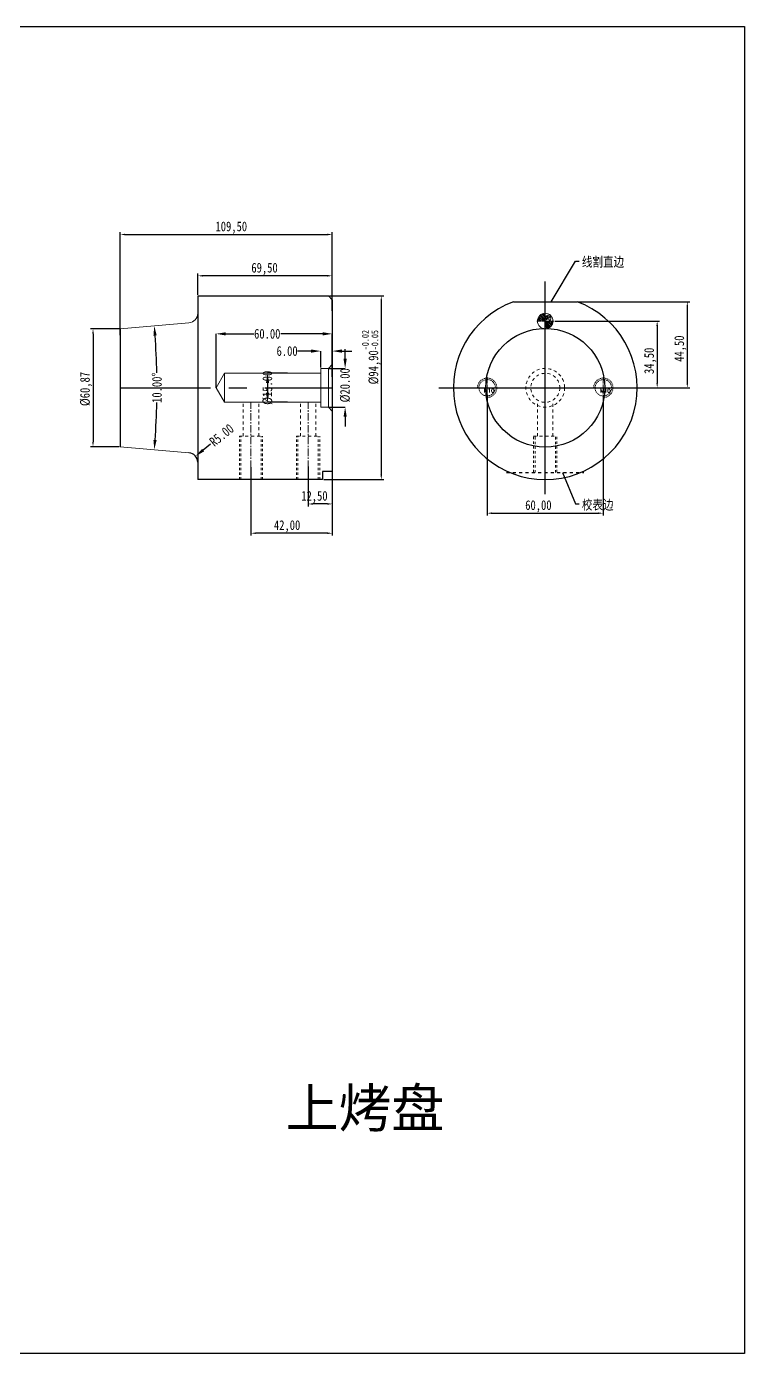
# Model space of a CAD drawing. Header units: millimetres. Extents: x 564 to 2602, y -1989 to 1042.
# Drawn here: x 1075 to 1446, y 356 to 1042 of the extents above; entities that cross this region are included whole.
import ezdxf

# ---------------------------------------------------------------- set-up
doc = ezdxf.new("R2010")
doc.units = ezdxf.units.MM
doc.header["$LTSCALE"] = 16.335
doc.header["$PDMODE"] = 3
doc.header["$PDSIZE"] = 0.3125
for name, pattern in [('CENTER', [0.6, 0.375, -0.075, 0.075, -0.075]), ('HIDDEN', [0.2, 0.1, -0.1]), ('HIDDENX2', [0.75, 0.5, -0.25])]:
    doc.linetypes.add(name, pattern=pattern)
doc.layers.get('0').update_dxf_attribs({"linetype": 'CONTINUOUS'})
doc.layers.get('Defpoints').update_dxf_attribs({"linetype": 'CONTINUOUS'})
for name, color, linetype, lineweight in [('cool', 153, 'HIDDEN', 9), ('dim', 82, 'CONTINUOUS', 9), ('epin', 13, 'CONTINUOUS', 9), ('screw', 33, 'CONTINUOUS', 13), ('虚线', 6, 'HIDDENX2', 13)]:
    doc.layers.add(name, color=color, linetype=linetype, lineweight=lineweight)
doc.layers.add('DEFAULT_2', color=8, linetype='HIDDEN')
doc.styles.get("Standard").update_dxf_attribs({"font": 'txt', "width": 0.8})
doc.styles.add('TXT', font='txt.shx', dxfattribs={"bigfont": 'gbcbig.shx'})
doc.styles.add('TXT05', font='txt.shx', dxfattribs={"width": 0.5, "bigfont": 'gbcbig.shx'})
doc.dimstyles.new('mold', dxfattribs={"dimtxt": 5, "dimasz": 2.5, "dimexe": 1.25, "dimexo": 0.625, "dimtad": 1, "dimzin": 1, "dimtxsty": 'Standard', "dimcen": 0, "dimclrd": 3, "dimclre": 3, "dimclrt": 2, "dimadec": 0, "dimazin": 0, "dimtfac": 1, "dimtofl": 0, "dimtmove": 0, "dimatfit": 3, "dimfxl": 0, "dimarcsym": 0})
doc.dimstyles.get("Standard").update_dxf_attribs({"dimtxt": 0.15625, "dimasz": 0.1875, "dimexe": 0.125, "dimexo": 0.0625, "dimtad": 0, "dimtih": 1, "dimtoh": 1, "dimdsep": 46, "dimtxsty": 'Standard', "dimcen": 0.09, "dimadec": 0, "dimazin": 0, "dimtp": 0.01, "dimtm": 0.01, "dimtfac": 1, "dimtofl": 0, "dimtmove": 0, "dimatfit": 3, "dimfxl": 0, "dimtolj": 1, "dimarcsym": 0})
doc.dimstyles.new('STANDARD$0', dxfattribs={"dimscale": 2, "dimtxt": 3, "dimasz": 3, "dimexe": 1.25, "dimexo": 0.625, "dimgap": 0.5, "dimtad": 0, "dimdsep": 46, "dimlunit": 6, "dimtxsty": 'Standard', "dimblk": 'CLOSEDBLANK', "dimcen": 0, "dimclrt": 2, "dimazin": 2, "dimtfac": 2, "dimtmove": 1, "dimatfit": 3, "dimfxl": 0, "dimtolj": 1, "dimtzin": 0, "dimarcsym": 0})

# ---------------------------------------------------------------- blocks, each defined once
blk = doc.blocks.new('*D85')
at = {"color": 3, "lineweight": -2}
for p, q in [((1313.27, 851.7), (1313.27, 789.26)), ((1373.27, 851.45), (1373.27, 789.26)), ((1315.77, 790.51), (1370.77, 790.51))]:
    blk.add_line(p, q, dxfattribs=at)
at = {"color": 3}
for points in [[(1315.77, 790.93), (1315.77, 790.1), (1313.27, 790.51)], [(1370.77, 790.93), (1370.77, 790.1), (1373.27, 790.51)]]:
    blk.add_solid(points, dxfattribs=at)
at = {"layer": 'Defpoints', "color": 0}
for p in [(1313.27, 852.32), (1373.27, 852.07), (1373.27, 790.51)]:
    blk.add_point(p, dxfattribs=at)
at = {"color": 2, "insert": (1339.74, 794.05), "char_height": 5, "attachment_point": 5}
blk.add_mtext('60,00', dxfattribs=at)
blk = doc.blocks.new('*D109')
at = {"color": 3, "lineweight": -2}
for p, q in [((1348.3, 889.82), (1402.34, 889.82)), ((1401.09, 887.32), (1401.09, 857.82)), ((1364.05, 855.32), (1402.34, 855.32))]:
    blk.add_line(p, q, dxfattribs=at)
at = {"color": 3}
for points in [[(1400.67, 887.32), (1401.5, 887.32), (1401.09, 889.82)], [(1400.67, 857.82), (1401.5, 857.82), (1401.09, 855.32)]]:
    blk.add_solid(points, dxfattribs=at)
at = {"layer": 'Defpoints', "color": 0}
for p in [(1347.67, 889.82), (1363.42, 855.32), (1401.09, 855.32)]:
    blk.add_point(p, dxfattribs=at)
at = {"color": 2, "insert": (1397.54, 869.25), "char_height": 5, "attachment_point": 5, "rotation": 90}
blk.add_mtext('34,50', dxfattribs=at)
blk = doc.blocks.new('*D80')
at = {"color": 3, "lineweight": -2}
for p, q in [((1163.81, 903.4), (1163.81, 914.44)), ((1230.81, 913.19), (1166.31, 913.19)), ((1233.31, 902.95), (1233.31, 914.44))]:
    blk.add_line(p, q, dxfattribs=at)
at = {"color": 3}
for points in [[(1166.31, 913.61), (1166.31, 912.77), (1163.81, 913.19)], [(1230.81, 913.61), (1230.81, 912.77), (1233.31, 913.19)]]:
    blk.add_solid(points, dxfattribs=at)
at = {"layer": 'Defpoints', "color": 0}
for p in [(1163.81, 913.19), (1163.81, 902.77), (1233.31, 902.32)]:
    blk.add_point(p, dxfattribs=at)
at = {"color": 2, "insert": (1198.31, 916.73), "char_height": 5, "attachment_point": 5}
blk.add_mtext('69,50', dxfattribs=at)
blk = doc.blocks.new('*D81')
at = {"color": 3, "lineweight": -2}
for p, q in [((1231.93, 902.77), (1259.85, 902.77)), ((1258.6, 900.27), (1258.6, 810.37)), ((1228.93, 807.87), (1259.85, 807.87))]:
    blk.add_line(p, q, dxfattribs=at)
at = {"color": 3}
for points in [[(1258.18, 900.27), (1259.02, 900.27), (1258.6, 902.77)], [(1258.18, 810.37), (1259.02, 810.37), (1258.6, 807.87)]]:
    blk.add_solid(points, dxfattribs=at)
at = {"layer": 'Defpoints', "color": 0}
for p in [(1231.31, 902.77), (1228.31, 807.87), (1258.6, 807.87)]:
    blk.add_point(p, dxfattribs=at)
at = {"color": 2, "insert": (1253.47, 871.13), "char_height": 5, "attachment_point": 5, "rotation": 90}
blk.add_mtext('%%C94,90{\\H0.7x;\\S-0.02^ -0.05;}', dxfattribs=at)
blk = doc.blocks.new('*D82')
at = {"color": 4, "lineweight": -2}
for p, q in [((1222.31, 874.29), (1215.31, 874.29)), ((1227.31, 865.82), (1227.31, 874.29)), ((1233.31, 867.32), (1233.31, 874.29)), ((1238.31, 874.29), (1243.31, 874.29))]:
    blk.add_line(p, q, dxfattribs=at)
at = {"color": 4}
for points in [[(1222.31, 875.12), (1222.31, 873.45), (1227.31, 874.29)], [(1238.31, 875.12), (1238.31, 873.45), (1233.31, 874.29)]]:
    blk.add_solid(points, dxfattribs=at)
at = {"layer": 'Defpoints', "color": 0}
for p in [(1227.31, 874.29), (1227.31, 865.82), (1233.31, 867.32)]:
    blk.add_point(p, dxfattribs=at)
at = {"color": 6, "insert": (1209.97, 874.29), "char_height": 5, "attachment_point": 5}
blk.add_mtext('\\A1;6.00', dxfattribs=at)
blk = doc.blocks.new('*D83')
at = {"color": 4, "lineweight": -2}
for p, q in [((1210.1, 862.82), (1199.86, 862.82)), ((1199.86, 857.82), (1199.86, 852.82)), ((1210.1, 847.82), (1199.86, 847.82))]:
    blk.add_line(p, q, dxfattribs=at)
at = {"color": 4}
for points in [[(1199.03, 857.82), (1200.7, 857.82), (1199.86, 862.82)], [(1199.03, 852.82), (1200.7, 852.82), (1199.86, 847.82)]]:
    blk.add_solid(points, dxfattribs=at)
at = {"layer": 'Defpoints', "color": 0}
for p in [(1210.1, 862.82), (1199.86, 847.82), (1210.1, 847.82)]:
    blk.add_point(p, dxfattribs=at)
at = {"color": 6, "insert": (1199.86, 855.32), "char_height": 5, "attachment_point": 5, "rotation": 90}
blk.add_mtext('\\A1;%%c15.00', dxfattribs=at)
blk = doc.blocks.new('*D84')
at = {"color": 4, "lineweight": -2}
for p, q in [((1173.31, 855.32), (1173.31, 883.2)), ((1178.31, 883.2), (1192.72, 883.2)), ((1228.31, 883.2), (1206.72, 883.2)), ((1233.31, 861), (1233.31, 883.2))]:
    blk.add_line(p, q, dxfattribs=at)
at = {"color": 4}
for points in [[(1178.31, 884.03), (1178.31, 882.37), (1173.31, 883.2)], [(1228.31, 884.03), (1228.31, 882.37), (1233.31, 883.2)]]:
    blk.add_solid(points, dxfattribs=at)
at = {"layer": 'Defpoints', "color": 0}
for p in [(1173.31, 883.2), (1233.31, 861), (1173.31, 855.32)]:
    blk.add_point(p, dxfattribs=at)
at = {"color": 6, "insert": (1199.72, 883.2), "char_height": 5, "attachment_point": 5}
blk.add_mtext('\\A1;60.00', dxfattribs=at)
blk = doc.blocks.new('*D104')
at = {"color": 4, "lineweight": -2}
for p, q in [((1239.93, 870.32), (1239.93, 875.32)), ((1231.31, 865.32), (1239.93, 865.32)), ((1231.31, 845.32), (1239.93, 845.32)), ((1239.93, 840.32), (1239.93, 835.32))]:
    blk.add_line(p, q, dxfattribs=at)
at = {"color": 4}
for points in [[(1239.1, 870.32), (1240.77, 870.32), (1239.93, 865.32)], [(1239.1, 840.32), (1240.77, 840.32), (1239.93, 845.32)]]:
    blk.add_solid(points, dxfattribs=at)
at = {"layer": 'Defpoints', "color": 0}
for p in [(1231.31, 865.32), (1231.31, 845.32), (1239.93, 845.32)]:
    blk.add_point(p, dxfattribs=at)
at = {"color": 6, "insert": (1239.93, 856.61), "char_height": 5, "attachment_point": 5, "rotation": 90}
blk.add_mtext('\\A1;%%c20.00', dxfattribs=at)
blk = doc.blocks.new('*D105')
at = {"color": 3, "lineweight": -2}
for p, q in [((1233.31, 816.88), (1233.31, 794.04)), ((1220.81, 814.7), (1220.81, 794.04)), ((1230.81, 795.29), (1223.31, 795.29))]:
    blk.add_line(p, q, dxfattribs=at)
at = {"color": 3}
for points in [[(1223.31, 795.7), (1223.31, 794.87), (1220.81, 795.29)], [(1230.81, 795.7), (1230.81, 794.87), (1233.31, 795.29)]]:
    blk.add_solid(points, dxfattribs=at)
at = {"layer": 'Defpoints', "color": 0}
for p in [(1233.31, 817.5), (1220.81, 815.32), (1220.81, 795.29)]:
    blk.add_point(p, dxfattribs=at)
at = {"color": 2, "insert": (1224.07, 798.83), "char_height": 5, "attachment_point": 5}
blk.add_mtext('12,50', dxfattribs=at)
blk = doc.blocks.new('*D106')
at = {"color": 3, "lineweight": -2}
for p, q in [((1191.31, 814.25), (1191.31, 778.92)), ((1233.31, 814.75), (1233.31, 778.92)), ((1230.81, 780.17), (1193.81, 780.17))]:
    blk.add_line(p, q, dxfattribs=at)
at = {"color": 3}
for points in [[(1193.81, 780.58), (1193.81, 779.75), (1191.31, 780.17)], [(1230.81, 780.58), (1230.81, 779.75), (1233.31, 780.17)]]:
    blk.add_solid(points, dxfattribs=at)
at = {"layer": 'Defpoints', "color": 0}
for p in [(1191.31, 814.87), (1233.31, 815.37), (1191.31, 780.17)]:
    blk.add_point(p, dxfattribs=at)
at = {"color": 2, "insert": (1209.97, 783.71), "char_height": 5, "attachment_point": 5}
blk.add_mtext('42,00', dxfattribs=at)
blk = doc.blocks.new('*D107')
at = {"color": 3, "lineweight": -2}
for p, q in [((1360.37, 899.82), (1417.9, 899.82)), ((1416.65, 897.32), (1416.65, 857.82)), ((1383.82, 855.32), (1417.9, 855.32))]:
    blk.add_line(p, q, dxfattribs=at)
at = {"color": 3}
for points in [[(1416.23, 897.32), (1417.06, 897.32), (1416.65, 899.82)], [(1416.23, 857.82), (1417.06, 857.82), (1416.65, 855.32)]]:
    blk.add_solid(points, dxfattribs=at)
at = {"layer": 'Defpoints', "color": 0}
for p in [(1359.74, 899.82), (1383.19, 855.32), (1416.65, 855.32)]:
    blk.add_point(p, dxfattribs=at)
at = {"color": 2, "insert": (1413.11, 875.54), "char_height": 5, "attachment_point": 5, "rotation": 90}
blk.add_mtext('44,50', dxfattribs=at)
blk = doc.blocks.new('epin_ejp_8')
at = {"layer": 'epin', "ltscale": 0.5}
h = blk.add_hatch(dxfattribs=at)
h.set_pattern_fill('_ANSI31', color=123, scale=0.2, angle=90, style=0)
h.set_pattern_definition([(135, (-3069.6252, 813.4417), (-0.4490128, -0.4490128), [])])
h.paths.add_polyline_path([(0, 4, 0.414214), (-4, 0), (0, 0)])
h.paths.add_polyline_path([(4, 0), (0, 0), (0, -4, 0.414214)])
at = {"layer": 'epin', "color": 1, "linetype": 'CENTER', "ltscale": 0.16}
for p, q in [((-4.4, 0), (4.4, 0)), ((0, -4.4), (0, 4.4))]:
    blk.add_line(p, q, dxfattribs=at)
at = {"layer": 'epin', "ltscale": 0.5}
blk.add_circle((0, 0), 4, dxfattribs=at)
at = {"layer": 'epin', "color": 6, "ltscale": 0.5, "style": 'TXT05', "width": 0.5}
blk.add_text('%%c8', height=2.8, dxfattribs=at).set_placement((0.16, 0.4))
blk = doc.blocks.new('screw_m10_g')
at = {"layer": 'screw', "color": 1, "linetype": 'CENTER', "ltscale": 0.2}
for p, q in [((-5.5, 0), (5.5, 0)), ((0, -5.5), (0, 5.5))]:
    blk.add_line(p, q, dxfattribs=at)
at = {"layer": 'screw', "linetype": 'HIDDEN', "ltscale": 0.2}
blk.add_circle((0, 0), 4.25, dxfattribs=at)
at = {"layer": 'screw', "color": 92, "linetype": 'HIDDEN', "ltscale": 0.2}
blk.add_arc((0, 0), 5, 270, 180, dxfattribs=at)
at = {"layer": 'screw', "color": 6, "ltscale": 0.5, "style": 'TXT'}
blk.add_text('M10', height=2, dxfattribs=at).set_placement((-1.7, -2.5))
blk = doc.blocks.new('*D121')
at = {"color": 3, "lineweight": -2}
for p, q in [((1123.18, 885.76), (1108.48, 885.76)), ((1109.73, 883.26), (1109.73, 827.38)), ((1123.18, 824.88), (1108.48, 824.88))]:
    blk.add_line(p, q, dxfattribs=at)
at = {"color": 3}
for points in [[(1109.31, 883.26), (1110.15, 883.26), (1109.73, 885.76)], [(1109.31, 827.38), (1110.15, 827.38), (1109.73, 824.88)]]:
    blk.add_solid(points, dxfattribs=at)
at = {"layer": 'Defpoints', "color": 0}
for p in [(1123.81, 885.76), (1109.73, 824.88), (1123.81, 824.88)]:
    blk.add_point(p, dxfattribs=at)
at = {"color": 2, "insert": (1106.19, 854.7), "char_height": 5, "attachment_point": 5, "rotation": 90}
blk.add_mtext('%%c60,87', dxfattribs=at)
blk = doc.blocks.new('*D124')
at = {"color": 3, "lineweight": -2}
for p, q in [((1123.81, 882.43), (1123.81, 935.79)), ((1126.31, 934.54), (1230.81, 934.54)), ((1233.31, 895.03), (1233.31, 935.79))]:
    blk.add_line(p, q, dxfattribs=at)
at = {"color": 3}
for points in [[(1126.31, 934.95), (1126.31, 934.12), (1123.81, 934.54)], [(1230.81, 934.95), (1230.81, 934.12), (1233.31, 934.54)]]:
    blk.add_solid(points, dxfattribs=at)
at = {"layer": 'Defpoints', "color": 0}
for p in [(1233.31, 934.54), (1233.31, 894.41), (1123.81, 881.8)]:
    blk.add_point(p, dxfattribs=at)
at = {"color": 2, "insert": (1181.15, 938.08), "char_height": 5, "attachment_point": 5}
blk.add_mtext('109,50', dxfattribs=at)
blk = doc.blocks.new('*D122')
at = {"color": 6, "linetype": 'Continuous', "lineweight": -2}
for start, end in [(1.19742, 4.2191), (355.7809, 358.80251)]:
    blk.add_arc((775.9, 855.32), 366.86, start, end, dxfattribs=at)
at = {"color": 6}
for points in [[(1140.94, 882.25), (1142.6, 882.38), (1141.37, 887.3)], [(1142.6, 828.26), (1140.94, 828.4), (1141.37, 823.35)]]:
    blk.add_solid(points, dxfattribs=at)
at = {"layer": 'Defpoints', "color": 0}
for p in [(1123.81, 885.76), (1159.24, 888.86), (1142.61, 865.99), (1123.81, 824.88), (1159.24, 821.78)]:
    blk.add_point(p, dxfattribs=at)
at = {"color": 4, "insert": (1142.76, 855.32), "char_height": 5, "attachment_point": 5, "rotation": 90}
blk.add_mtext('\\A1;10.00°', dxfattribs=at)
blk = doc.blocks.new('*D123')
at = {"color": 6, "linetype": 'Continuous', "lineweight": -2}
blk.add_line((1170.45, 826.25), (1166.57, 823.1), dxfattribs=at)
at = {"color": 6}
blk.add_solid([(1166.05, 823.75), (1167.1, 822.46), (1162.69, 819.95)], dxfattribs=at)
at = {"layer": 'Defpoints', "color": 0}
for p in [(1158.81, 816.8), (1162.69, 819.95)]:
    blk.add_point(p, dxfattribs=at)
at = {"color": 4, "insert": (1176.15, 830.87), "char_height": 5, "attachment_point": 5, "rotation": 39.04957}
blk.add_mtext('\\A1;R5.00', dxfattribs=at)

msp = doc.modelspace()

# ---------------------------------------------------------------- linework, layer by layer
at = {"color": 1, "linetype": 'CENTER', "ltscale": 50.8}
for p, q in [((1343.274, 800.322), (1343.274, 910.322)), ((1288.274, 855.322), (1398.274, 855.322))]:
    msp.add_line(p, q, dxfattribs=at)
for p, q in [((1163.805, 902.772), (1163.805, 807.872)), ((1163.805, 902.772), (1231.305, 902.771)), ((1231.305, 902.771), (1233.305, 900.771)), ((1233.305, 900.771), (1233.305, 812.14)), ((1326.805, 899.822), (1359.744, 899.822)), ((1123.805, 885.76), (1123.805, 824.885)), ((1233.305, 812.14), (1228.305, 812.14)), ((1228.305, 812.14), (1228.305, 807.873)), ((1228.305, 807.873), (1163.805, 807.872))]:
    msp.add_line(p, q)
at = {"lineweight": 0}
for p, q in [((1123.805, 885.76), (1159.241, 888.86)), ((1123.805, 824.885), (1159.241, 821.784))]:
    msp.add_line(p, q, dxfattribs=at)
at = {"color": 1, "linetype": 'CENTER', "ltscale": 7.62}
msp.add_line((1123.805, 855.322), (1233.305, 855.322), dxfattribs=at)
at = {"ltscale": 0.5}
msp.add_lwpolyline([(564.467, 1042.003), (1446.156, 1042.003), (1446.156, 356.29), (564.467, 356.29)], close=True, dxfattribs=at)
msp.add_circle((1343.274, 855.322), 30.7)
msp.add_arc((1343.274, 855.322), 47.45, 110.309847, 69.690153)
at = {"lineweight": 0}
msp.add_arc((1158.805, 893.841), 5, 275, 0, dxfattribs=at)
at = {"ltscale": 0.5}
msp.add_arc((1158.805, 816.803), 5, 0, 85, dxfattribs=at)
at = {"layer": 'cool', "ltscale": 0.932966}
for p, q in [((1187.305, 830.322), (1187.305, 847.822)), ((1195.305, 830.322), (1195.305, 847.822)), ((1216.805, 830.322), (1216.805, 847.822)), ((1224.805, 830.322), (1224.805, 847.822)), ((1339.274, 830.322), (1339.274, 847.822)), ((1347.274, 830.322), (1347.274, 847.822)), ((1185.305, 830.322), (1197.305, 830.322)), ((1214.805, 830.322), (1226.805, 830.322)), ((1337.274, 830.322), (1349.274, 830.322))]:
    msp.add_line(p, q, dxfattribs=at)
at = {"layer": 'cool', "color": 1, "linetype": 'CENTER', "ltscale": 0.621977}
for p, q in [((1191.305, 807.872), (1191.305, 847.822)), ((1220.805, 807.873), (1220.805, 847.822)), ((1343.274, 815.322), (1343.274, 847.822))]:
    msp.add_line(p, q, dxfattribs=at)
at = {"layer": 'cool', "ltscale": 0.932966}
for radius in [10, 7.5]:
    msp.add_circle((1343.274, 855.322), radius, dxfattribs=at)
at = {"layer": 'DEFAULT_2', "color": 8, "linetype": 'HIDDEN'}
msp.add_line((1323.274, 811.589), (1363.274, 811.589), dxfattribs=at)
at = {"layer": 'screw', "color": 92, "linetype": 'HIDDEN', "ltscale": 0.746373}
for p, q in [((1185.305, 807.873), (1185.306, 830.322)), ((1197.305, 807.873), (1197.306, 830.322)), ((1214.805, 807.873), (1214.806, 830.322)), ((1226.805, 807.873), (1226.806, 830.322)), ((1337.274, 811.691), (1337.274, 830.322)), ((1349.274, 811.691), (1349.274, 830.322))]:
    msp.add_line(p, q, dxfattribs=at)
at = {"layer": 'screw', "linetype": 'HIDDEN', "ltscale": 0.746373}
for p, q in [((1186.055, 807.873), (1186.056, 830.322)), ((1196.555, 807.873), (1196.556, 830.322)), ((1215.555, 807.873), (1215.556, 830.322)), ((1226.055, 807.873), (1226.056, 830.322)), ((1338.024, 811.604), (1338.024, 830.322)), ((1348.524, 811.604), (1348.524, 830.322))]:
    msp.add_line(p, q, dxfattribs=at)
at = {"layer": '虚线', "ltscale": 10}
for p, q in [((1227.305, 865.322), (1227.305, 845.322)), ((1231.305, 865.322), (1227.305, 865.322)), ((1231.305, 865.322), (1233.305, 867.322)), ((1231.305, 865.322), (1231.305, 845.322)), ((1173.305, 855.322), (1177.636, 862.822)), ((1227.305, 862.822), (1177.636, 862.822)), ((1177.636, 862.822), (1177.636, 847.822)), ((1173.305, 855.322), (1177.636, 847.822)), ((1227.305, 847.822), (1177.636, 847.822)), ((1231.305, 845.322), (1227.305, 845.322)), ((1231.305, 845.322), (1233.305, 843.322))]:
    msp.add_line(p, q, dxfattribs=at)

# ---------------------------------------------------------------- block references
at = {"layer": 'epin'}
msp.add_blockref('epin_ejp_8', (1343.274, 889.822), dxfattribs=at)
at = {"layer": 'screw'}
for p in [(1313.274, 855.322), (1373.274, 855.322)]:
    msp.add_blockref('screw_m10_g', p, dxfattribs=at)

# ---------------------------------------------------------------- texts
at = {"insert": (1209.27, 493.113), "char_height": 10, "width": 245.00031, "attachment_point": 1}
msp.add_mtext('{\\fSimSun|b0|i0|c134|p2;\\H2x;\\W1;\\C7;上烤盘\\fSimSun|b0|i0|c134|p54;\\P\\fSimSun|b0|i0|c134|p2;\\H0.5x;\\W0.8;\\C256;\\P      }', dxfattribs=at)
at = {"layer": 'dim', "color": 4, "char_height": 5, "attachment_point": 4}
for s, insert in [('\\A1;{\\fSimSun|b0|i0|c134|p2;线割直边}', (1362.208, 920.107)), ('\\A1;{\\fSimSun|b0|i0|c134|p2;校表边}', (1362.208, 794.583))]:
    msp.add_mtext(s, dxfattribs=dict(at, insert=insert))

# ---------------------------------------------------------------- dimensions: what is measured, and where the dimension line sits
at = {"color": 6}
for base, p1, p2, picture, middle in [((1233.305, 934.537), (1123.805, 881.801), (1233.305, 894.409), '*D124', (1181.154, 934.537)), ((1163.805, 913.19), (1233.305, 902.322), (1163.805, 902.772), '*D80', (1198.305, 913.19)), ((1220.805, 795.285), (1233.305, 817.505), (1220.805, 815.322), '*D105', (1224.068, 795.285)), ((1191.305, 780.166), (1233.305, 815.375), (1191.305, 814.873), '*D106', (1209.972, 780.166))]:
    dim = msp.add_linear_dim(base=base, p1=p1, p2=p2, dimstyle='mold', dxfattribs=at)
    dim.commit()
    dim.dimension.update_dxf_attribs({"geometry": picture, "text_midpoint": middle, "dimtype": 160})
for base, p1, p2, text, picture, middle in [((1258.599, 807.873), (1231.305, 902.771), (1228.305, 807.873), '%%C<>{\\H0.7x;\\S-0.02^ -0.05;}', '*D81', (1258.599, 871.132)), ((1109.7296, 824.8846), (1123.8054, 885.7595), (1123.8054, 824.8846), '%%c<>', '*D121', (1109.7296, 854.7012))]:
    dim = msp.add_linear_dim(base=base, p1=p1, p2=p2, angle=90, text=text, dimstyle='mold', dxfattribs=at)
    dim.commit()
    dim.dimension.update_dxf_attribs({"geometry": picture, "text_midpoint": middle, "dimtype": 160})
for base, p1, p2, angle, picture, middle in [((1416.648, 855.322), (1359.744, 899.822), (1383.192, 855.322), 90, '*D107', (1416.648, 875.538)), ((1401.086, 855.322), (1347.674, 889.822), (1363.423, 855.322), 90, '*D109', (1401.086, 869.251)), ((1373.274, 790.512), (1313.274, 852.322), (1373.274, 852.071), 180, '*D85', (1339.736, 790.512))]:
    dim = msp.add_linear_dim(base=base, p1=p1, p2=p2, angle=angle, dimstyle='mold', dxfattribs=at)
    dim.commit()
    dim.dimension.update_dxf_attribs({"geometry": picture, "text_midpoint": middle, "dimtype": 160})
dim = msp.add_angular_dim_2l(base=(1142.609, 865.992), line1=((1123.805, 824.885), (1159.241, 821.784)), line2=((1123.805, 885.76), (1159.241, 888.86)), dimstyle='Standard', override={"dimtxt": 5, "dimasz": 5, "dimexe": 0, "dimexo": 0, "dimgap": 0, "dimtih": 0, "dimtoh": 0, "dimzin": 0, "dimcen": 0, "dimclrd": 6, "dimclre": 6, "dimclrt": 4, "dimadec": 2, "dimtp": 0, "dimtm": 0, "dimfxl": 1.25, "dimtzin": 0})
dim.commit()
dim.dimension.update_dxf_attribs({"geometry": '*D122', "text_midpoint": (1142.764, 855.322), "dimtype": 162})
for base, p1, p2, picture, middle in [((1173.305, 883.201), (1233.305, 860.997), (1173.305, 855.322), '*D84', (1199.722, 883.201)), ((1227.305, 874.287), (1233.305, 867.322), (1227.305, 865.822), '*D82', (1209.972, 874.287))]:
    dim = msp.add_linear_dim(base=base, p1=p1, p2=p2, dimstyle='STANDARD$0', override={"dimscale": 1, "dimtxt": 5, "dimasz": 5, "dimexe": 0, "dimexo": 0, "dimgap": 0, "dimzin": 0, "dimlunit": 2, "dimclrd": 4, "dimclre": 4, "dimclrt": 6, "dimazin": 0, "dimtp": 0.01, "dimtm": 0.01, "dimtfac": 1, "dimtofl": 0, "dimtmove": 0, "dimfxl": 1.25})
    dim.commit()
    dim.dimension.update_dxf_attribs({"geometry": picture, "text_midpoint": middle, "dimtype": 160})
for base, p1, p2, picture, middle in [((1239.933, 845.322), (1231.305, 865.322), (1231.305, 845.322), '*D104', (1239.933, 856.612)), ((1199.862, 847.822), (1210.097, 862.822), (1210.097, 847.822), '*D83', (1199.862, 855.322))]:
    dim = msp.add_linear_dim(base=base, p1=p1, p2=p2, angle=90, text='%%c<>', dimstyle='STANDARD$0', override={"dimscale": 1, "dimtxt": 5, "dimasz": 5, "dimexe": 0, "dimexo": 0, "dimgap": 0, "dimzin": 0, "dimlunit": 2, "dimclrd": 4, "dimclre": 4, "dimclrt": 6, "dimazin": 0, "dimtp": 0.01, "dimtm": 0.01, "dimtfac": 1, "dimtofl": 0, "dimtmove": 0, "dimfxl": 1.25})
    dim.commit()
    dim.dimension.update_dxf_attribs({"geometry": picture, "text_midpoint": middle, "dimtype": 160})
dim = msp.add_radius_dim(center=(1158.805, 816.803), mpoint=(1162.688, 819.953), dimstyle='Standard', override={"dimtxt": 5, "dimasz": 5, "dimexe": 0, "dimexo": 0, "dimgap": 0, "dimtih": 0, "dimtoh": 0, "dimzin": 0, "dimcen": 0, "dimclrd": 6, "dimclre": 6, "dimclrt": 4, "dimadec": 2, "dimtp": 0, "dimtm": 0, "dimfxl": 1.25, "dimtzin": 0})
dim.commit()
dim.dimension.update_dxf_attribs({"geometry": '*D123', "text_midpoint": (1176.15, 830.873)})

# ---------------------------------------------------------------- leaders
at = {"layer": 'dim', "annotation_type": 0, "has_hookline": 1, "hookline_direction": 0}
for points, text_width in [([(1346.278, 899.822), (1358.851, 920.804), (1360.851, 920.804)], 22.267), ([(1352.183, 811.589), (1358.851, 795.28), (1360.851, 795.28)], 16.644)]:
    msp.add_leader(points, dimstyle='Standard', override={"dimtxt": 2.5, "dimasz": 2, "dimexe": 0, "dimexo": 0, "dimgap": 0, "dimtih": 0, "dimtoh": 0, "dimzin": 0, "dimcen": 0, "dimclrd": 6, "dimclre": 6, "dimclrt": 4, "dimadec": 2, "dimtp": 0, "dimtm": 0, "dimtzin": 0}, dxfattribs=dict(at, text_width=text_width))

doc.saveas('drawing.dxf')
